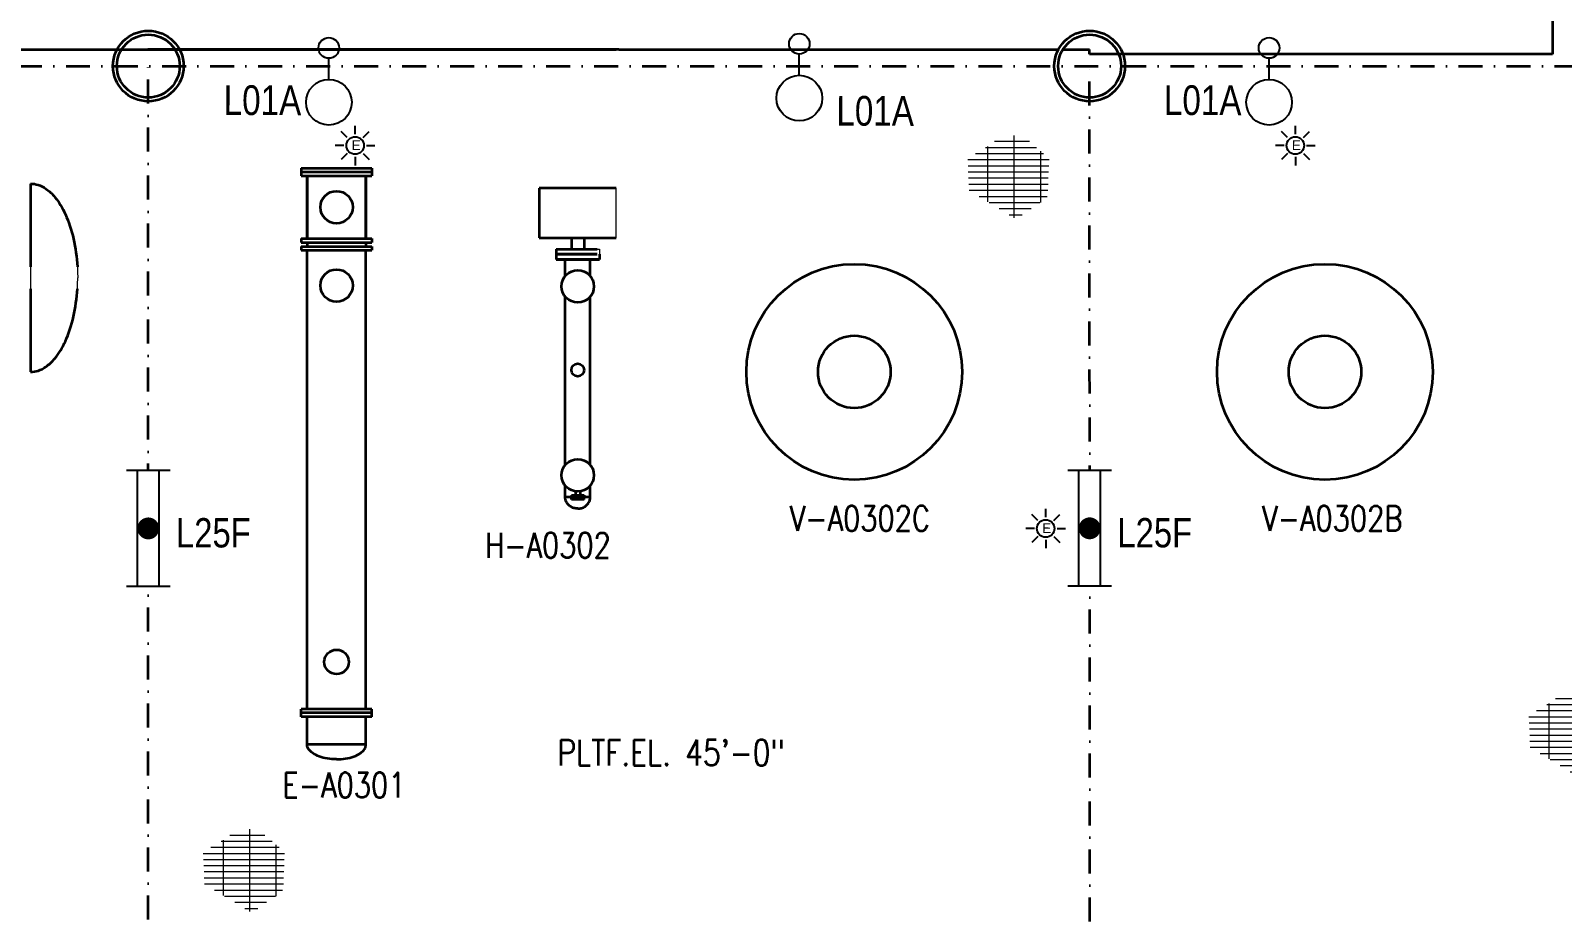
# Model space of a CAD drawing. Header units: inches. Extents: x 3139 to 9140, y 3844 to 6923.
# Drawn here: x 5084 to 5865, y 5596 to 6049 of the extents above; entities that cross this region are included whole.
import ezdxf
from ezdxf.enums import TextEntityAlignment as Align

# ---------------------------------------------------------------- set-up
doc = ezdxf.new("R2010")
doc.units = ezdxf.units.IN
doc.header["$MEASUREMENT"] = 0
for name, pattern in [('BORDER2', [22.225044, 6.350013, -3.175006, 6.350013, -3.175006, 0, -3.175006]), ('DASHDOT2', [12.700025, 6.350013, -3.175006, 0, -3.175006]), ('HIDDEN2', [0.1875, 0.125, -0.0625])]:
    doc.linetypes.add(name, pattern=pattern)
for name, color, linetype in [('Default', 7, 'Continuous'), ('DwgTemplate', 7, 'Continuous'), ('E-LIGHTING', 41, 'Continuous'), ('LIGHT', 4, 'Continuous'), ('TF_P_Equipment', 7, 'Continuous'), ('TF_P_Steel', 7, 'Continuous'), ('TF_S_GRATING', 7, 'Continuous')]:
    doc.layers.add(name, color=color, linetype=linetype)
doc.styles.add('Arial', font='arial.ttf')
doc.styles.add('ROMANS', font='romans.shx')

# ---------------------------------------------------------------- blocks, each defined once
blk = doc.blocks.new('TF_P_ELP_GRATING', base_point=(2.146, 13.23))
at = {"layer": 'TF_S_GRATING', "color": 8, "linetype": 'Continuous', "lineweight": 18}
for p, q in [((2.37, 13.425), (1.964, 13.425)), ((1.98, 13.435), (1.98, 12.994)), ((2.313, 13.474), (2.034, 13.474)), ((2.19, 13.523), (2.19, 12.866)), ((2.469, 13.328), (1.822, 13.328)), ((2.426, 13.377), (1.882, 13.377)), ((2.4, 13.399), (2.4, 12.99)), ((2.467, 13.279), (1.824, 13.279)), ((2.465, 13.23), (1.826, 13.23)), ((2.463, 13.182), (1.828, 13.182)), ((2.462, 13.133), (1.83, 13.133)), ((2.46, 13.084), (1.832, 13.084)), ((2.453, 13.035), (1.912, 13.035)), ((2.396, 12.987), (1.992, 12.987)), ((2.326, 12.938), (2.072, 12.938)), ((2.256, 12.889), (2.152, 12.889))]:
    blk.add_line(p, q, dxfattribs=at)
blk = doc.blocks.new('A$Cdd380a1b')
at = {"layer": 'DwgTemplate', "color": 8, "linetype": 'BORDER2', "lineweight": 35}
for p, q in [((-61.5094, 11.125), (-61.5094, 11.375)), ((-61.275, 11.125), (-61.275, 11.375))]:
    blk.add_line(p, q, dxfattribs=at)
at = {"layer": 'TF_P_Equipment', "color": 8, "linetype": 'Continuous', "lineweight": 35}
for p, q in [((-61.5328, 11.4062), (-61.5328, 11.3906)), ((-61.5328, 11.4062), (-61.2516, 11.4062)), ((-61.5328, 11.3906), (-61.5328, 11.375)), ((-61.5328, 11.3906), (-61.2516, 11.3906)), ((-61.5328, 11.375), (-61.2516, 11.375)), ((-61.5094, 11.375), (-61.5094, 11.125)), ((-61.275, 11.375), (-61.275, 11.125)), ((-61.2516, 11.4062), (-61.2516, 11.3906)), ((-61.2516, 11.3906), (-61.2516, 11.375)), ((-62.611, 11.3437), (-62.611, 11.0125)), ((-60.5846, 11.3264), (-60.5846, 11.1274)), ((-60.5846, 11.3264), (-60.5846, 11.1274)), ((-60.3219, 11.3264), (-60.5846, 11.3264)), ((-60.2779, 11.3264), (-60.5846, 11.3264)), ((-61.5328, 11.125), (-61.5328, 11.1094)), ((-61.5328, 11.125), (-61.2516, 11.125)), ((-61.5328, 11.1094), (-61.2516, 11.1094)), ((-61.5094, 11.1094), (-61.5094, 11.094)), ((-61.275, 11.1094), (-61.275, 11.094)), ((-61.2516, 11.125), (-61.2516, 11.1094)), ((-60.5846, 11.1274), (-60.3219, 11.1274)), ((-60.5846, 11.1274), (-60.2779, 11.1274)), ((-60.4562, 11.1274), (-60.4562, 11.083)), ((-60.4064, 11.1274), (-60.4064, 11.083)), ((-61.5328, 11.094), (-61.5328, 11.0784)), ((-61.5328, 11.094), (-61.2516, 11.094)), ((-61.5328, 11.0784), (-61.2516, 11.0784)), ((-61.5094, 9.9686), (-61.5094, 11.0784)), ((-61.275, 9.6991), (-61.275, 11.0784)), ((-61.2516, 11.094), (-61.2516, 11.0784)), ((-60.5172, 11.083), (-60.5172, 11.0625)), ((-60.5172, 11.083), (-60.3539, 11.083)), ((-60.5172, 11.083), (-60.3539, 11.083)), ((-60.5172, 11.0625), (-60.5172, 11.042)), ((-60.5172, 11.0625), (-60.3539, 11.0625)), ((-60.3539, 11.0625), (-60.5172, 11.0625)), ((-60.3453, 11.0625), (-60.3453, 11.042)), ((-60.5172, 11.042), (-60.3453, 11.042)), ((-60.3453, 11.042), (-60.5172, 11.042)), ((-60.4811, 10.9757), (-60.4811, 11.042)), ((-60.3815, 10.9757), (-60.3815, 11.042)), ((-62.611, 10.925), (-62.611, 10.5937)), ((-60.4811, 10.2227), (-60.4811, 10.8934)), ((-60.3815, 10.2227), (-60.3815, 10.8934)), ((-60.4811, 10.0949), (-60.4811, 10.1405)), ((-60.3815, 10.0949), (-60.3815, 10.1405)), ((-60.4567, 10.0949), (-60.4811, 10.0949)), ((-60.4567, 10.0949), (-60.4811, 10.0949)), ((-60.4567, 10.0949), (-60.4811, 10.0949)), ((-60.4567, 10.0857), (-60.4567, 10.0955)), ((-60.4059, 10.0955), (-60.4567, 10.0955)), ((-60.4567, 10.0955), (-60.4059, 10.0955)), ((-60.4059, 10.0857), (-60.4567, 10.0857)), ((-60.4059, 10.0857), (-60.4567, 10.0857)), ((-60.4566, 10.1018), (-60.4566, 10.0955)), ((-60.4566, 10.1018), (-60.4059, 10.1018)), ((-60.4405, 10.1177), (-60.4405, 10.1018)), ((-60.422, 10.1177), (-60.422, 10.1018)), ((-60.4059, 10.1018), (-60.4059, 10.0955)), ((-60.4059, 10.0857), (-60.4059, 10.0955)), ((-60.3815, 10.0949), (-60.4059, 10.0949)), ((-60.3815, 10.0949), (-60.4059, 10.0949)), ((-60.3815, 10.0949), (-60.4059, 10.0949)), ((-61.5094, 9.25), (-61.5094, 9.9686)), ((-61.275, 9.25), (-61.275, 9.6991)), ((-61.5328, 9.2344), (-61.5328, 9.25)), ((-61.2516, 9.25), (-61.5328, 9.25)), ((-61.5328, 9.2187), (-61.5328, 9.2344)), ((-61.2516, 9.2344), (-61.5328, 9.2344)), ((-61.2516, 9.2187), (-61.5328, 9.2187)), ((-61.5094, 9.1084), (-61.5094, 9.2187)), ((-61.275, 9.1084), (-61.275, 9.2187)), ((-61.2516, 9.2344), (-61.2516, 9.25)), ((-61.2516, 9.2187), (-61.2516, 9.2344)), ((-61.275, 9.1084), (-61.5094, 9.1084))]:
    blk.add_line(p, q, dxfattribs=at)
at = {"layer": 'TF_P_Equipment', "color": 8, "linetype": 'Continuous', "lineweight": 18}
for p, q in [((-60.2779, 11.3264), (-60.3219, 11.3264)), ((-60.2779, 11.3264), (-60.3219, 11.3264)), ((-60.2779, 11.1274), (-60.2779, 11.3264)), ((-60.2779, 11.1274), (-60.2779, 11.3264)), ((-60.3219, 11.1274), (-60.2779, 11.1274)), ((-60.3219, 11.1274), (-60.2779, 11.1274)), ((-60.3539, 11.083), (-60.3453, 11.083)), ((-60.3539, 11.083), (-60.3453, 11.083)), ((-60.3453, 11.083), (-60.3453, 11.0625)), ((-62.611, 11.0125), (-62.611, 10.925)), ((-62.611, 11.0125), (-62.611, 10.925)), ((-61.5094, 9.9064), (-61.5094, 9.9686))]:
    blk.add_line(p, q, dxfattribs=at)
at = {"layer": 'TF_P_Equipment', "color": 8, "linetype": 'Continuous', "lineweight": 35}
for centre, radius in [((-61.3922, 11.25), 0.0645), ((-61.3922, 10.9377), 0.0645), ((-60.4313, 10.9345), 0.0646), ((-59.3297, 10.5937), 0.4297), ((-59.3297, 10.5937), 0.4297), ((-57.4547, 10.5937), 0.4297), ((-57.4547, 10.5937), 0.4297), ((-59.3297, 10.5937), 0.1445), ((-57.4547, 10.5937), 0.1445), ((-60.4313, 10.6011), 0.0254), ((-60.4313, 10.1816), 0.0646), ((-61.3922, 9.4377), 0.0488)]:
    blk.add_circle(centre, radius, dxfattribs=at)
for points, knots in [([(-62.611, 11.3437), (-62.601, 11.3437), (-62.591, 11.3421), (-62.5811, 11.339), (-62.5705, 11.3355), (-62.56, 11.3303), (-62.5498, 11.3232), (-62.5373, 11.3146), (-62.5253, 11.3034), (-62.514, 11.2898), (-62.4986, 11.2711), (-62.4845, 11.248), (-62.4724, 11.2214), (-62.4592, 11.1924), (-62.4482, 11.1592), (-62.4401, 11.1234), (-62.4322, 11.0883), (-62.427, 11.0508), (-62.4247, 11.0125)], [3.141593, 3.141593, 3.141593, 3.141593, 3.301593, 3.301593, 3.301593, 3.473776, 3.473776, 3.473776, 3.684822, 3.684822, 3.684822, 3.973073, 3.973073, 3.973073, 4.287233, 4.287233, 4.287233, 4.595456, 4.595456, 4.595456, 4.595456]), ([(-62.611, 10.5937), (-62.601, 10.5937), (-62.591, 10.5954), (-62.5811, 10.5985), (-62.5705, 10.602), (-62.56, 10.6072), (-62.5498, 10.6142), (-62.5373, 10.6229), (-62.5253, 10.6341), (-62.514, 10.6477), (-62.4986, 10.6664), (-62.4845, 10.6895), (-62.4724, 10.7161), (-62.4592, 10.7451), (-62.4482, 10.7783), (-62.4401, 10.8141), (-62.4322, 10.8492), (-62.427, 10.8867), (-62.4247, 10.925)], [3.141593, 3.141593, 3.141593, 3.141593, 3.301593, 3.301593, 3.301593, 3.473776, 3.473776, 3.473776, 3.684822, 3.684822, 3.684822, 3.973073, 3.973073, 3.973073, 4.287233, 4.287233, 4.287233, 4.595456, 4.595456, 4.595456, 4.595456]), ([(-60.4313, 10.0487), (-60.4365, 10.0487), (-60.4417, 10.0495), (-60.4467, 10.051), (-60.4516, 10.0525), (-60.4563, 10.0547), (-60.4605, 10.0575), (-60.4648, 10.0604), (-60.4685, 10.0638), (-60.4716, 10.0677), (-60.4746, 10.0716), (-60.477, 10.076), (-60.4786, 10.0806), (-60.4802, 10.085), (-60.481, 10.0896), (-60.4811, 10.0942), (-60.4811, 10.0944), (-60.4811, 10.0946), (-60.4811, 10.0949)], [4.712389, 4.712389, 4.712389, 4.712389, 5.026548, 5.026548, 5.026548, 5.340708, 5.340708, 5.340708, 5.654867, 5.654867, 5.654867, 5.968232, 5.968232, 5.968232, 6.269368, 6.269368, 6.269368, 6.283185, 6.283185, 6.283185, 6.283185]), ([(-60.4313, 10.0487), (-60.426, 10.0487), (-60.4208, 10.0495), (-60.4159, 10.051), (-60.4109, 10.0525), (-60.4062, 10.0547), (-60.402, 10.0575), (-60.3978, 10.0604), (-60.394, 10.0638), (-60.391, 10.0677), (-60.3879, 10.0716), (-60.3855, 10.076), (-60.3839, 10.0806), (-60.3824, 10.085), (-60.3815, 10.0896), (-60.3815, 10.0942), (-60.3815, 10.0944), (-60.3815, 10.0946), (-60.3815, 10.0949)], [4.712389, 4.712389, 4.712389, 4.712389, 5.026548, 5.026548, 5.026548, 5.340708, 5.340708, 5.340708, 5.654867, 5.654867, 5.654867, 5.968232, 5.968232, 5.968232, 6.269368, 6.269368, 6.269368, 6.283185, 6.283185, 6.283185, 6.283185]), ([(-61.3922, 9.0498), (-61.4044, 9.0498), (-61.4167, 9.0508), (-61.4284, 9.0527), (-61.4401, 9.0546), (-61.4511, 9.0574), (-61.4611, 9.061), (-61.471, 9.0646), (-61.4798, 9.069), (-61.487, 9.074), (-61.4942, 9.0789), (-61.4998, 9.0845), (-61.5036, 9.0903), (-61.5061, 9.0941), (-61.5078, 9.0981), (-61.5087, 9.1021), (-61.5091, 9.1042), (-61.5094, 9.1063), (-61.5094, 9.1084)], [4.712389, 4.712389, 4.712389, 4.712389, 5.026548, 5.026548, 5.026548, 5.340708, 5.340708, 5.340708, 5.654867, 5.654867, 5.654867, 5.969026, 5.969026, 5.969026, 6.174862, 6.174862, 6.174862, 6.283185, 6.283185, 6.283185, 6.283185]), ([(-61.3922, 9.0498), (-61.3799, 9.0498), (-61.3676, 9.0508), (-61.356, 9.0527), (-61.3443, 9.0546), (-61.3332, 9.0574), (-61.3233, 9.061), (-61.3134, 9.0646), (-61.3046, 9.069), (-61.2974, 9.074), (-61.2902, 9.0789), (-61.2845, 9.0845), (-61.2807, 9.0903), (-61.2782, 9.0941), (-61.2765, 9.0981), (-61.2757, 9.1021), (-61.2752, 9.1042), (-61.275, 9.1063), (-61.275, 9.1084)], [4.712389, 4.712389, 4.712389, 4.712389, 5.026548, 5.026548, 5.026548, 5.340708, 5.340708, 5.340708, 5.654867, 5.654867, 5.654867, 5.969026, 5.969026, 5.969026, 6.174862, 6.174862, 6.174862, 6.283185, 6.283185, 6.283185, 6.283185])]:
    blk.add_open_spline(points, degree=3, knots=knots, dxfattribs=at)
at = {"layer": 'TF_P_Equipment', "color": 8, "linetype": 'HIDDEN2', "lineweight": 18}
for points in [[(-62.4247, 11.0125), (-62.4239, 10.998), (-62.4235, 10.9834), (-62.4235, 10.9687)], [(-62.4247, 10.925), (-62.4239, 10.9395), (-62.4235, 10.9541), (-62.4235, 10.9687)]]:
    blk.add_open_spline(points, degree=3, dxfattribs=at)
at = {"layer": 'TF_P_Steel', "color": 8, "linetype": 'Continuous', "lineweight": 35}
for p, q in [((-56.5483, 12.375), (-56.5483, 11.8602)), ((-62.1422, 11.8773), (-65.8922, 11.8773)), ((-60.2672, 11.8779), (-62.1422, 11.8779)), ((-60.2778, 11.8773), (-62.1422, 11.8773)), ((-60.2672, 11.8779), (-58.5168, 11.8779)), ((-58.4991, 11.8779), (-58.3922, 11.8779)), ((-58.3922, 11.8602), (-58.3922, 11.8779)), ((-56.5483, 11.8602), (-58.3922, 11.8602))]:
    blk.add_line(p, q, dxfattribs=at)
at = {"layer": 'TF_P_Steel', "color": 8, "linetype": 'DASHDOT2', "lineweight": 35, "ltscale": 0.015}
for points in [[(-76.4334, 11.8125), (-54.6422, 11.8123)], [(-62.1422, -0.3876), (-62.1422, 11.8125)], [(-58.3908, -0.3951), (-58.3922, 11.8125)]]:
    blk.add_lwpolyline(points, dxfattribs=at)
at = {"layer": 'TF_P_Steel', "color": 8, "linetype": 'Continuous', "lineweight": 35}
for centre, radius in [((-62.1422, 11.8125), 0.1407), ((-62.1422, 11.8125), 0.1253), ((-58.3922, 11.8125), 0.1407), ((-58.3922, 11.8125), 0.1253)]:
    blk.add_circle(centre, radius, dxfattribs=at)
blk.add_ellipse((-62.1422, 11.8125), major_axis=(0, 0.0654), ratio=0.77503, start_param=0, end_param=0.125828, dxfattribs=at)
at = {"layer": 'Default', "color": 8, "linetype": 'Continuous', "lineweight": 35, "xscale": 0.5, "yscale": 0.5, "zscale": 0.5}
for p in [(-58.7155, 11.3894), (-56.4802, 9.1693), (-61.7611, 8.6247)]:
    blk.add_blockref('TF_P_ELP_GRATING', p, dxfattribs=at)
at = {"layer": 'Default', "color": 8, "style": 'ROMANS', "width": 0.8}
for s, p in [('V-A0302C', (-59.3075, 10.01)), ('V-A0302B', (-57.4256, 10.0098)), ('H-A0302', (-60.5499, 9.9028)), ('E-A0301', (-61.363, 8.9471))]:
    blk.add_text(s, height=0.1, dxfattribs=at).set_placement(p, align=Align.MIDDLE_CENTER)
blk = doc.blocks.new('*U55')
at = {"color": 4, "linetype": 'ByBlock', "lineweight": -2}
blk.add_circle((0, 0), 112, dxfattribs=at)
at = {"color": 4, "insert": (568, 405), "char_height": 324, "attachment_point": 1, "rotation": 89.7413, "style": 'Arial'}
blk.add_mtext_dynamic_manual_height_columns('{\\W0.8;L01A}', width=4053.6, gutter_width=4.41, heights=[0], dxfattribs=at)
at = {"color": 8}
blk.add_wipeout([(842, 0), (841, 16), (840, 31), (837, 47), (834, 62), (829, 77), (824, 92), (818, 106), (811, 120), (803, 134), (794, 146), (784, 159), (774, 171), (763, 182), (751, 192), (739, 202), (726, 210), (713, 218), (699, 225), (684, 232), (670, 237), (654, 241), (639, 245), (624, 247), (608, 249), (593, 249), (577, 249), (561, 247), (546, 245), (531, 241), (515, 237), (501, 232), (486, 225), (472, 218), (459, 210), (446, 202), (434, 192), (422, 182), (411, 171), (401, 159), (391, 146), (382, 134), (374, 120), (367, 106), (361, 92), (356, 77), (351, 62), (348, 47), (345, 31), (344, 16), (343, 0), (344, -16), (345, -31), (348, -47), (351, -62), (356, -77), (361, -92), (367, -106), (374, -120), (382, -134), (391, -146), (401, -159), (411, -171), (422, -182), (434, -192), (446, -202), (459, -210), (472, -218), (486, -225), (501, -232), (515, -237), (531, -241), (546, -245), (561, -247), (577, -249), (593, -249), (608, -249), (624, -247), (639, -245), (654, -241), (670, -237), (684, -232), (699, -225), (713, -218), (726, -210), (739, -202), (751, -192), (763, -182), (774, -171), (784, -159), (794, -146), (803, -134), (811, -120), (818, -106), (824, -92), (829, -77), (834, -62), (837, -47), (840, -31), (841, -16)], dxfattribs=at)
at = {"color": 4, "linetype": 'ByBlock', "lineweight": -2}
blk.add_line((343, 0), (112, 0), dxfattribs=at)
blk.add_circle((593, 0), 249, dxfattribs=at)
blk = doc.blocks.new('*U40')
at = {"color": 3}
for points in [[(22.05, 19.23), (22.04, 23.57)], [(17.98, 17.53), (14.9, 20.6)], [(26.13, 17.55), (29.19, 20.62)], [(26.14, 9.4), (29.21, 6.33)], [(27.82, 13.47), (32.16, 13.48)], [(22.07, 7.7), (22.07, 3.36)]]:
    blk.add_lwpolyline(points, dxfattribs=at)
blk.add_circle((22.06, 13.47), 4.47, dxfattribs=at)
at = {"color": 4, "linetype": 'ByBlock', "lineweight": -2}
blk.add_circle((-27.71, -0.02), 5.26, dxfattribs=at)
at = {"color": 4, "insert": (19.36, 11.63), "char_height": 5.03, "attachment_point": 1, "rotation": 89.86226, "style": 'Arial'}
blk.add_mtext_dynamic_manual_height_columns('E', width=62.9163, gutter_width=0.0684, heights=[0], dxfattribs=at)
at = {"color": 8}
blk.add_wipeout([(11.65, 0.07), (11.63, 0.8), (11.56, 1.53), (11.44, 2.25), (11.28, 2.96), (11.08, 3.67), (10.83, 4.35), (10.53, 5.03), (10.2, 5.68), (9.83, 6.31), (9.41, 6.91), (8.96, 7.49), (8.48, 8.04), (7.96, 8.55), (7.41, 9.04), (6.83, 9.48), (6.22, 9.89), (5.59, 10.27), (4.94, 10.6), (4.27, 10.89), (3.58, 11.13), (2.87, 11.34), (2.16, 11.49), (1.44, 11.61), (0.71, 11.67), (-0.02, 11.7), (-0.76, 11.67), (-1.49, 11.6), (-2.21, 11.48), (-2.92, 11.32), (-3.62, 11.12), (-4.31, 10.87), (-4.98, 10.58), (-5.64, 10.24), (-6.27, 9.87), (-6.87, 9.46), (-7.45, 9.01), (-8, 8.52), (-8.51, 8), (-9, 7.45), (-9.44, 6.87), (-9.85, 6.27), (-10.22, 5.63), (-10.56, 4.98), (-10.84, 4.31), (-11.09, 3.62), (-11.29, 2.92), (-11.45, 2.2), (-11.56, 1.48), (-11.63, 0.75), (-11.65, 0.02), (-11.63, -0.71), (-11.56, -1.44), (-11.44, -2.17), (-11.28, -2.88), (-11.08, -3.58), (-10.83, -4.27), (-10.53, -4.94), (-10.2, -5.59), (-9.83, -6.22), (-9.41, -6.83), (-8.96, -7.41), (-8.48, -7.95), (-7.96, -8.47), (-7.41, -8.95), (-6.83, -9.4), (-6.22, -9.81), (-5.59, -10.18), (-4.94, -10.51), (-4.27, -10.8), (-3.58, -11.05), (-2.87, -11.25), (-2.16, -11.41), (-1.44, -11.52), (-0.71, -11.59), (0.02, -11.61), (0.76, -11.59), (1.48, -11.52), (2.21, -11.4), (2.92, -11.24), (3.62, -11.03), (4.31, -10.78), (4.98, -10.49), (5.64, -10.16), (6.27, -9.78), (6.87, -9.37), (7.45, -8.92), (8, -8.44), (8.51, -7.92), (8.99, -7.37), (9.44, -6.79), (9.85, -6.18), (10.22, -5.55), (10.55, -4.9), (10.84, -4.23), (11.09, -3.54), (11.29, -2.83), (11.45, -2.12), (11.56, -1.39), (11.63, -0.67)], dxfattribs=at)
at = {"color": 4, "linetype": 'ByBlock', "lineweight": -2}
blk.add_line((-11.65, 0.02), (-22.45, -0.01), dxfattribs=at)
at = {"color": 3}
for points in [[(16.29, 13.46), (11.96, 13.45)], [(17.99, 9.38), (14.92, 6.31)]]:
    blk.add_lwpolyline(points, dxfattribs=at)
at = {"color": 4, "linetype": 'ByBlock', "lineweight": -2}
blk.add_circle((0, 0.04), 11.65, dxfattribs=at)
at = {"color": 4, "insert": (-8.63, -53.56), "char_height": 15.1528, "attachment_point": 1, "rotation": 89.86226, "style": 'Arial'}
blk.add_mtext_dynamic_manual_height_columns('{\\W0.8;L01A}', width=189.5784, gutter_width=0.206, heights=[0], dxfattribs=at)
blk = doc.blocks.new('*U88')
at = {"color": 4, "insert": (0.71, -1.91), "char_height": 2.024, "attachment_point": 1, "rotation": 270, "line_spacing_factor": 0.829163, "style": 'Arial'}
blk.add_mtext_dynamic_manual_height_columns('{\\W0.8;L25F}', width=22.5376, gutter_width=0.0245, heights=[0], dxfattribs=at)
at = {"color": 3}
blk.add_wipeout([(-4, 0.75), (4, 0.75), (4, -0.75), (-4, -0.75)], dxfattribs=at)
at = {"color": 4}
for p, q in [((-4, -1.5), (-4, 1.5)), ((4, -1.5), (4, 1.5)), ((-4, 0.75), (4, 0.75)), ((-4, -0.75), (4, -0.75))]:
    blk.add_line(p, q, dxfattribs=at)
at = {"color": 4, "const_width": 0.75}
blk.add_lwpolyline([(-0.38, 0, 1), (0.38, 0, 1)], format="xyb", close=True, dxfattribs=at)
blk = doc.blocks.new('L25F - E')
at = {"color": 3}
for points in [[(-0.1, 28.19), (-0.1, 32.53)], [(-4.18, 26.5), (-7.24, 29.57)], [(3.97, 26.5), (7.04, 29.57)], [(-5.86, 22.43), (-10.2, 22.43)], [(-4.18, 18.35), (-7.24, 15.29)], [(3.97, 18.35), (7.04, 15.29)], [(5.66, 22.43), (10, 22.43)]]:
    blk.add_lwpolyline(points, dxfattribs=at)
blk.add_circle((-0.1, 22.43), 4.47, dxfattribs=at)
at = {"layer": 'LIGHT', "linetype": 'Continuous', "xscale": 7.392921000194347, "yscale": 7.392921000194347, "zscale": 7.392921000194347}
blk.add_blockref('*U88', (0, 0), dxfattribs=at)
at = {"color": 4, "insert": (2.6, 24.26), "char_height": 5.03, "attachment_point": 1, "rotation": 269.77523, "style": 'Arial'}
blk.add_mtext_dynamic_manual_height_columns('E', width=62.9163, gutter_width=0.0684, heights=[0], dxfattribs=at)
at = {"color": 3}
blk.add_lwpolyline([(-0.1, 16.67), (-0.1, 12.33)], dxfattribs=at)

msp = doc.modelspace()

# ---------------------------------------------------------------- block references
at = {"xscale": 128, "yscale": 128, "zscale": 128}
msp.add_blockref('A$Cdd380a1b', (13098.63, 4518.8), dxfattribs=at)

# ---------------------------------------------------------------- next in the draw order: block references
at = {"layer": 'E-LIGHTING', "xscale": 0.04676794374954184, "yscale": 0.04676794374954184, "zscale": 0.04676794374954184, "rotation": 270.0339063709542}
msp.add_blockref('*U55', (5476.37, 6042.16), dxfattribs=at)
at = {"layer": 'E-LIGHTING', "color": 3}
for name, p, rotation in [('*U40', (5236.45, 6012.33), 269.9129640520016), ('*U40', (5715.9, 6012.33), 269.9129640520016), ('L25F - E', (5624.46, 5795), 90)]:
    msp.add_blockref(name, p, dxfattribs=dict(at, rotation=rotation))
at = {"layer": 'E-LIGHTING', "linetype": 'Continuous', "xscale": 7.392921000194347, "yscale": 7.392921000194347, "zscale": 7.392921000194347, "rotation": 90}
msp.add_blockref('*U88', (5144.43, 5794.95), dxfattribs=at)

# ---------------------------------------------------------------- next in the draw order: texts
at = {"layer": 'Default', "color": 8, "style": 'ROMANS', "width": 0.8}
msp.add_text('PLTF.EL. 45\'-0"', height=13.2, dxfattribs=at).set_placement((5410.97, 5680.56), align=Align.MIDDLE_CENTER)

doc.saveas('drawing.dxf')
